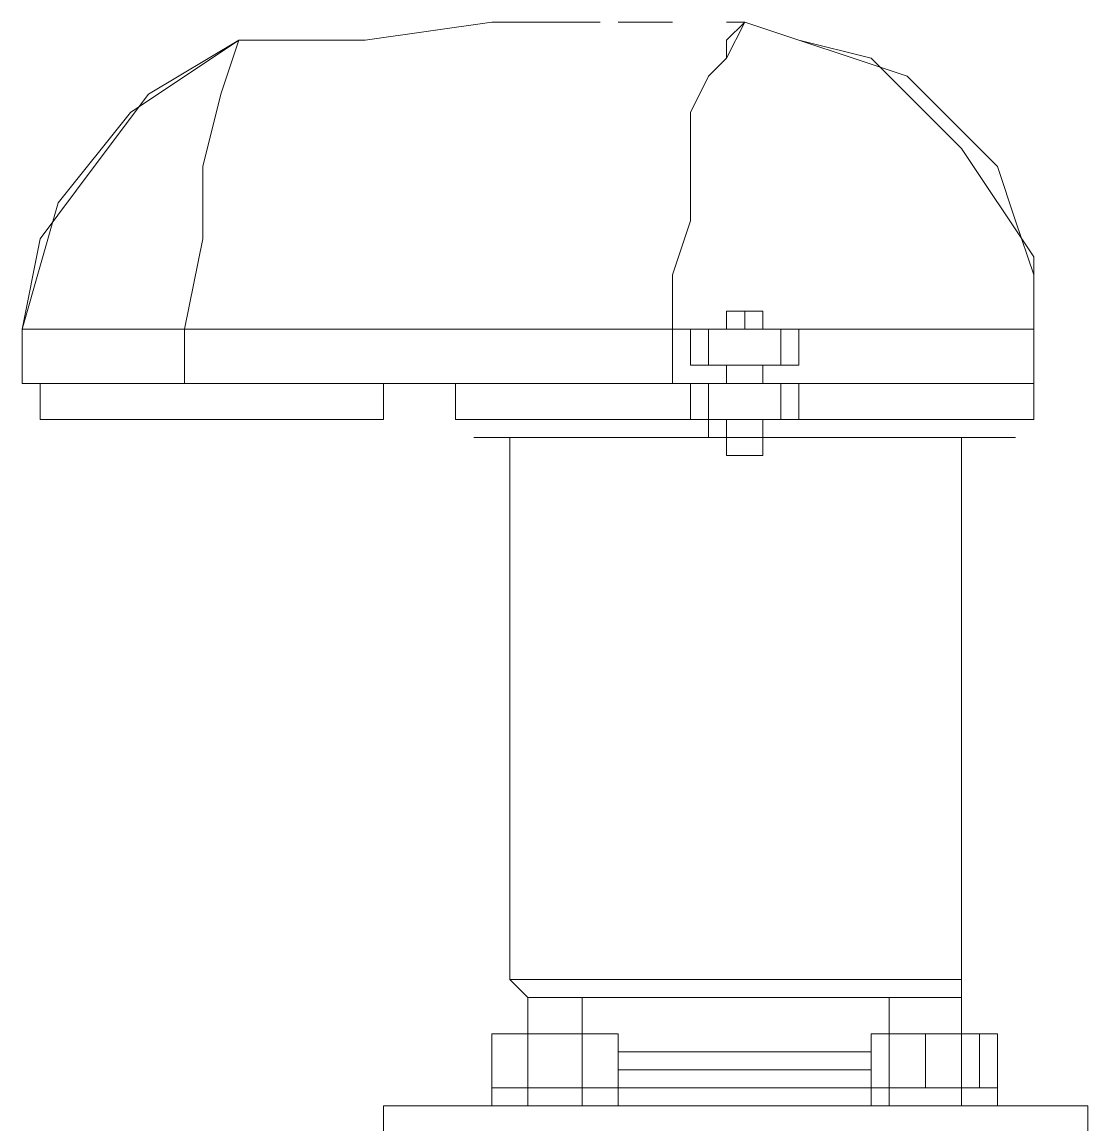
# Model space of a CAD drawing. Extents: x -187 to 52, y -9 to 65.
# Drawn here: x -131.9958 to -131.7463, y 36.6053 to 36.8635 of the extents above; entities that cross this region are included whole.
import ezdxf

# ---------------------------------------------------------------- set-up
doc = ezdxf.new("R2010")
doc.units = 0
doc.header["$MEASUREMENT"] = 0
doc.layers.add('PDF4_Geometría', color=7, linetype='Continuous')

msp = doc.modelspace()

# ---------------------------------------------------------------- linework, layer by layer
at = {"layer": 'PDF4_Geometría', "lineweight": 9}
for points in [[(-131.99585, 36.79163), (-131.99585, 36.77894), (-131.99585, 36.79163), (-131.98739, 36.82123), (-131.97047, 36.84238), (-131.9451, 36.85929), (-131.91549, 36.85929), (-131.88589, 36.86352), (-131.86051, 36.86352)], [(-131.85629, 36.86352), (-131.8436, 36.86352)], [(-131.83937, 36.78317), (-131.83937, 36.79163), (-131.8436, 36.79163), (-131.8436, 36.80432), (-131.83937, 36.817), (-131.83937, 36.82969), (-131.83937, 36.84238), (-131.83514, 36.85084), (-131.83091, 36.85507), (-131.83091, 36.85929), (-131.82668, 36.86352), (-131.81399, 36.85929), (-131.80131, 36.85507), (-131.78862, 36.85084), (-131.77593, 36.83815), (-131.76747, 36.82969), (-131.76325, 36.817), (-131.75902, 36.80432), (-131.75902, 36.79163), (-131.75902, 36.80432), (-131.76325, 36.817), (-131.76747, 36.82969), (-131.77593, 36.83815), (-131.78862, 36.85084), (-131.80131, 36.85507), (-131.81399, 36.85929), (-131.82668, 36.86352), (-131.83091, 36.86352)], [(-131.83091, 36.86352), (-131.82668, 36.86352), (-131.83091, 36.86352)], [(-131.95778, 36.77894), (-131.95778, 36.79163), (-131.9747, 36.79163), (-131.98739, 36.79163), (-131.99585, 36.79163), (-131.99162, 36.81277), (-131.97893, 36.82969), (-131.96624, 36.84661), (-131.9451, 36.85929), (-131.94933, 36.84661), (-131.95355, 36.82969), (-131.95355, 36.81277), (-131.95778, 36.79163), (-131.8436, 36.79163), (-131.8436, 36.77894), (-131.8436, 36.79163)], [(-131.99585, 36.77894), (-131.99585, 36.79163), (-131.99162, 36.81277), (-131.97893, 36.82969), (-131.96624, 36.84661), (-131.9451, 36.85929)], [(-131.81399, 36.85929), (-131.79708, 36.85507), (-131.77593, 36.83392), (-131.75902, 36.80855), (-131.75902, 36.79163), (-131.75902, 36.77894), (-131.75902, 36.77048), (-131.76325, 36.77048), (-131.77593, 36.77048), (-131.79285, 36.77048), (-131.81399, 36.77048), (-131.81822, 36.77048), (-131.82245, 36.77048), (-131.82245, 36.76625), (-131.82245, 36.77048), (-131.82245, 36.76203)], [(-131.82668, 36.79586), (-131.82245, 36.79586), (-131.82245, 36.79163), (-131.82668, 36.79163), (-131.82668, 36.79586), (-131.83091, 36.79586), (-131.83091, 36.79163), (-131.82668, 36.79163), (-131.82245, 36.79163)], [(-131.75902, 36.79163), (-131.76325, 36.79163), (-131.77593, 36.79163), (-131.79285, 36.79163), (-131.81399, 36.79163), (-131.81399, 36.78317), (-131.82245, 36.78317), (-131.81399, 36.78317), (-131.81822, 36.78317), (-131.82245, 36.78317), (-131.83091, 36.78317), (-131.83514, 36.78317), (-131.83937, 36.78317), (-131.83091, 36.78317), (-131.83091, 36.77894), (-131.85206, 36.77894), (-131.8732, 36.77894), (-131.89012, 36.77894), (-131.89435, 36.77894), (-131.89435, 36.77048), (-131.89012, 36.77048), (-131.87743, 36.77048), (-131.86051, 36.77048), (-131.83937, 36.77048), (-131.83937, 36.77894), (-131.83091, 36.77894), (-131.8436, 36.77894), (-131.95778, 36.77894), (-131.9747, 36.77894), (-131.98739, 36.77894), (-131.99585, 36.77894), (-131.98739, 36.77894)], [(-131.83091, 36.77894), (-131.82668, 36.77894), (-131.82245, 36.77894), (-131.82245, 36.78317), (-131.82668, 36.78317), (-131.83091, 36.78317), (-131.83937, 36.78317), (-131.83937, 36.79163), (-131.83514, 36.79163), (-131.83091, 36.79163), (-131.82245, 36.79163), (-131.81822, 36.79163)], [(-131.83514, 36.79163), (-131.83514, 36.78317), (-131.83091, 36.78317)], [(-131.82668, 36.79163), (-131.82245, 36.79163), (-131.82668, 36.79163)], [(-131.82245, 36.78317), (-131.81822, 36.78317), (-131.81822, 36.79163), (-131.81399, 36.79163)], [(-131.75902, 36.79163), (-131.75902, 36.77894), (-131.75902, 36.79163)], [(-131.99162, 36.77894), (-131.99162, 36.77048), (-131.98316, 36.77048), (-131.97047, 36.77048), (-131.94933, 36.77048), (-131.92818, 36.77048), (-131.91549, 36.77048), (-131.91126, 36.77048), (-131.91126, 36.77894), (-131.91549, 36.77894), (-131.92818, 36.77894), (-131.94933, 36.77894), (-131.97047, 36.77894)], [(-131.91126, 36.77894), (-131.91549, 36.77894)], [(-131.89435, 36.77048), (-131.89012, 36.77048), (-131.87743, 36.77048), (-131.86051, 36.77048), (-131.83937, 36.77048), (-131.83514, 36.77048), (-131.83091, 36.77048), (-131.83514, 36.77048), (-131.83937, 36.77048), (-131.83514, 36.77048), (-131.83514, 36.77894)], [(-131.89435, 36.77894), (-131.89012, 36.77894)], [(-131.83937, 36.77894), (-131.83514, 36.77894), (-131.83091, 36.77894), (-131.82245, 36.77894), (-131.81822, 36.77894), (-131.81399, 36.77894)], [(-131.81822, 36.77894), (-131.81822, 36.77048), (-131.81399, 36.77048), (-131.81822, 36.77048), (-131.82245, 36.77048), (-131.82668, 36.77048), (-131.83091, 36.77048), (-131.83091, 36.76203)], [(-131.78016, 36.77894), (-131.80131, 36.77894), (-131.82245, 36.77894), (-131.81399, 36.77894), (-131.81399, 36.77048), (-131.79285, 36.77048), (-131.77593, 36.77048), (-131.76325, 36.77048), (-131.75902, 36.77048)], [(-131.76325, 36.77894), (-131.75902, 36.77894), (-131.76325, 36.77894), (-131.77593, 36.77894), (-131.79285, 36.77894), (-131.81822, 36.77894), (-131.82245, 36.77894)], [(-131.99162, 36.77048), (-131.98316, 36.77048), (-131.97047, 36.77048), (-131.94933, 36.77048), (-131.92818, 36.77048), (-131.91549, 36.77048), (-131.91126, 36.77048)], [(-131.82245, 36.77048), (-131.82668, 36.77048), (-131.83091, 36.77048)], [(-131.88166, 36.76625), (-131.8732, 36.76625), (-131.86051, 36.76625), (-131.83937, 36.76625), (-131.83091, 36.76625), (-131.83937, 36.76625), (-131.86051, 36.76625), (-131.8732, 36.76625), (-131.88166, 36.76625), (-131.88166, 36.63938), (-131.87743, 36.63515), (-131.87743, 36.62669), (-131.87743, 36.63515), (-131.86474, 36.63515), (-131.84783, 36.63515), (-131.82668, 36.63515), (-131.80554, 36.63515), (-131.78862, 36.63515), (-131.78016, 36.63515), (-131.77593, 36.63515)], [(-131.83091, 36.76625), (-131.83514, 36.76625), (-131.83091, 36.76625)], [(-131.78862, 36.61401), (-131.78439, 36.61401), (-131.77593, 36.61401), (-131.7717, 36.61401), (-131.76747, 36.61401), (-131.7717, 36.61401), (-131.77593, 36.61401), (-131.7717, 36.61401), (-131.76747, 36.61401), (-131.7717, 36.61401), (-131.78439, 36.61401), (-131.78862, 36.61401), (-131.79285, 36.61401), (-131.79708, 36.61401), (-131.79285, 36.61401), (-131.78439, 36.61401), (-131.77593, 36.61401), (-131.77593, 36.60978), (-131.77593, 36.63515), (-131.77593, 36.63938), (-131.77593, 36.76625), (-131.78016, 36.76625), (-131.79285, 36.76625), (-131.81399, 36.76625), (-131.82245, 36.76625), (-131.81399, 36.76625), (-131.79285, 36.76625), (-131.78016, 36.76625), (-131.77593, 36.76625)], [(-131.82668, 36.76203), (-131.83091, 36.76203), (-131.82668, 36.76203)], [(-131.82668, 36.76203), (-131.82245, 36.76203), (-131.82668, 36.76203)], [(-131.78862, 36.62669), (-131.78439, 36.62669), (-131.77593, 36.62669), (-131.77593, 36.63515), (-131.78016, 36.63515), (-131.78862, 36.63515), (-131.80554, 36.63515), (-131.82668, 36.63515), (-131.84783, 36.63515), (-131.86474, 36.63515), (-131.87743, 36.63515), (-131.8732, 36.63515), (-131.86897, 36.63515), (-131.86474, 36.63515)], [(-131.86474, 36.63515), (-131.86897, 36.63515), (-131.8732, 36.63515), (-131.87743, 36.63515)], [(-131.86474, 36.62669), (-131.86474, 36.63515)], [(-131.79285, 36.63515), (-131.79285, 36.60978), (-131.79285, 36.61401), (-131.78862, 36.61401), (-131.79285, 36.61401)], [(-131.78439, 36.63515), (-131.77593, 36.63515), (-131.78439, 36.63515)], [(-131.88589, 36.61401), (-131.87743, 36.61401), (-131.87743, 36.62669)], [(-131.87743, 36.62669), (-131.88166, 36.62669)], [(-131.87743, 36.62669), (-131.8732, 36.62669), (-131.86897, 36.62669), (-131.86474, 36.62669)], [(-131.86474, 36.61401), (-131.85629, 36.61401), (-131.85629, 36.62669), (-131.86474, 36.62669)], [(-131.78439, 36.61401), (-131.7717, 36.61401), (-131.7717, 36.62669), (-131.78439, 36.62669)], [(-131.77593, 36.61401), (-131.76747, 36.61401), (-131.76747, 36.62669), (-131.77593, 36.62669)], [(-131.79708, 36.61824), (-131.79708, 36.62247)], [(-131.88589, 36.61401), (-131.88166, 36.61401), (-131.87743, 36.61401)], [(-131.86474, 36.61401), (-131.86897, 36.61401), (-131.8732, 36.61401), (-131.87743, 36.61401)], [(-131.86474, 36.61401), (-131.86051, 36.61401)], [(-131.85629, 36.61401), (-131.84783, 36.61401), (-131.82668, 36.61401), (-131.80554, 36.61401), (-131.79708, 36.61401), (-131.79708, 36.60978), (-131.80131, 36.60978), (-131.81822, 36.60978), (-131.83514, 36.60978), (-131.85206, 36.60978), (-131.85629, 36.60978), (-131.85206, 36.60978), (-131.83514, 36.60978), (-131.81822, 36.60978), (-131.80131, 36.60978), (-131.79708, 36.60978)], [(-131.74633, 36.59286), (-131.74633, 36.60978), (-131.75056, 36.60978), (-131.76747, 36.60978), (-131.77593, 36.60978), (-131.78439, 36.60978), (-131.78862, 36.60978), (-131.79285, 36.60978), (-131.79708, 36.60978), (-131.79285, 36.60978), (-131.79708, 36.60978), (-131.82668, 36.60978), (-131.86051, 36.60978), (-131.86474, 36.60978), (-131.86897, 36.60978), (-131.8732, 36.60978), (-131.87743, 36.60978), (-131.88589, 36.60978), (-131.90281, 36.60978), (-131.91126, 36.60978), (-131.91126, 36.59286)], [(-131.91126, 36.60978), (-131.90281, 36.60978), (-131.88589, 36.60978), (-131.86051, 36.60978), (-131.82668, 36.60978), (-131.79708, 36.60978), (-131.76747, 36.60978), (-131.75056, 36.60978), (-131.74633, 36.60978)], [(-131.87743, 36.60978), (-131.88166, 36.60978), (-131.88589, 36.60978), (-131.88166, 36.60978), (-131.8732, 36.60978), (-131.86051, 36.60978), (-131.85629, 36.60978), (-131.86051, 36.60978), (-131.86474, 36.60978), (-131.86897, 36.60978), (-131.87743, 36.60978), (-131.88166, 36.60978)], [(-131.77593, 36.60978), (-131.7717, 36.60978), (-131.76747, 36.60978), (-131.7717, 36.60978), (-131.78439, 36.60978), (-131.79285, 36.60978), (-131.79708, 36.60978), (-131.79285, 36.60978), (-131.78862, 36.60978), (-131.78439, 36.60978), (-131.78016, 36.60978)]]:
    msp.add_lwpolyline(points, dxfattribs=at)
for points in [[(-131.82668, 36.86352), (-131.83091, 36.85507)], [(-131.83091, 36.79163), (-131.82668, 36.79163), (-131.83091, 36.79163), (-131.83514, 36.79163)], [(-131.83091, 36.79163), (-131.82668, 36.79163), (-131.82245, 36.79163), (-131.82668, 36.79163)], [(-131.83514, 36.76625), (-131.83514, 36.77048)], [(-131.83091, 36.77048), (-131.82668, 36.77048), (-131.82245, 36.77048), (-131.81822, 36.77048), (-131.82245, 36.77048), (-131.83091, 36.77048), (-131.83514, 36.77048)], [(-131.83091, 36.76625), (-131.85629, 36.76625), (-131.87743, 36.76625), (-131.89012, 36.76625), (-131.88589, 36.76625), (-131.86474, 36.76625), (-131.83937, 36.76625)], [(-131.83091, 36.76625), (-131.85206, 36.76625), (-131.8732, 36.76625), (-131.88589, 36.76625), (-131.89012, 36.76625), (-131.88589, 36.76625), (-131.8732, 36.76625), (-131.85206, 36.76625)], [(-131.82668, 36.76625), (-131.82245, 36.76625), (-131.82668, 36.76625), (-131.83091, 36.76625), (-131.83514, 36.76625), (-131.83091, 36.76625)], [(-131.82245, 36.76625), (-131.80131, 36.76625), (-131.77593, 36.76625), (-131.76325, 36.76625), (-131.7717, 36.76625), (-131.78862, 36.76625), (-131.81399, 36.76625)], [(-131.82245, 36.76625), (-131.80131, 36.76625), (-131.78016, 36.76625), (-131.76747, 36.76625), (-131.76325, 36.76625), (-131.76747, 36.76625), (-131.78016, 36.76625), (-131.80131, 36.76625)], [(-131.77593, 36.63938), (-131.78016, 36.63938), (-131.78862, 36.63938), (-131.80554, 36.63938), (-131.82668, 36.63938), (-131.84783, 36.63938), (-131.86474, 36.63938), (-131.87743, 36.63938), (-131.88166, 36.63938), (-131.87743, 36.63938), (-131.86474, 36.63938), (-131.84783, 36.63938), (-131.82668, 36.63938), (-131.80554, 36.63938), (-131.78862, 36.63938), (-131.78016, 36.63938)], [(-131.78439, 36.63515), (-131.78862, 36.63515), (-131.79285, 36.63515), (-131.78862, 36.63515)], [(-131.85629, 36.61401), (-131.86051, 36.61401), (-131.8732, 36.61401), (-131.88166, 36.61401), (-131.88589, 36.61401), (-131.88589, 36.62669), (-131.87743, 36.62669), (-131.86474, 36.62669), (-131.86474, 36.61401), (-131.87743, 36.61401), (-131.88166, 36.61401), (-131.87743, 36.61401), (-131.86897, 36.61401), (-131.86474, 36.61401), (-131.86051, 36.61401)], [(-131.78439, 36.62669), (-131.78439, 36.61401), (-131.79708, 36.61401), (-131.79708, 36.62669)], [(-131.82668, 36.62247), (-131.84783, 36.62247), (-131.85629, 36.62247), (-131.84783, 36.62247), (-131.82668, 36.62247), (-131.80554, 36.62247), (-131.79708, 36.62247), (-131.80554, 36.62247)], [(-131.82668, 36.61824), (-131.84783, 36.61824), (-131.85629, 36.61824), (-131.84783, 36.61824)], [(-131.82668, 36.61824), (-131.80554, 36.61824), (-131.79708, 36.61824), (-131.80554, 36.61824)], [(-131.88589, 36.60978), (-131.88589, 36.61401)], [(-131.87743, 36.61401), (-131.88166, 36.61401), (-131.88589, 36.61401), (-131.88166, 36.61401)], [(-131.87743, 36.60978), (-131.87743, 36.61401)], [(-131.86474, 36.61401), (-131.86474, 36.60978)], [(-131.86474, 36.61401), (-131.86051, 36.61401), (-131.85629, 36.61401), (-131.86051, 36.61401)], [(-131.85629, 36.61401), (-131.85629, 36.60978)], [(-131.76747, 36.61401), (-131.76747, 36.60978)], [(-131.87743, 36.60978), (-131.88166, 36.60978), (-131.88589, 36.60978), (-131.88166, 36.60978)], [(-131.82668, 36.60978), (-131.84783, 36.60978), (-131.86474, 36.60978), (-131.84783, 36.60978)], [(-131.86474, 36.60978), (-131.86051, 36.60978), (-131.85629, 36.60978), (-131.86051, 36.60978)], [(-131.82668, 36.60978), (-131.80977, 36.60978), (-131.79285, 36.60978), (-131.78862, 36.60978), (-131.79285, 36.60978), (-131.80977, 36.60978)], [(-131.77593, 36.60978), (-131.7717, 36.60978), (-131.76747, 36.60978), (-131.7717, 36.60978)]]:
    msp.add_lwpolyline(points, close=True, dxfattribs=at)

doc.saveas('drawing.dxf')
